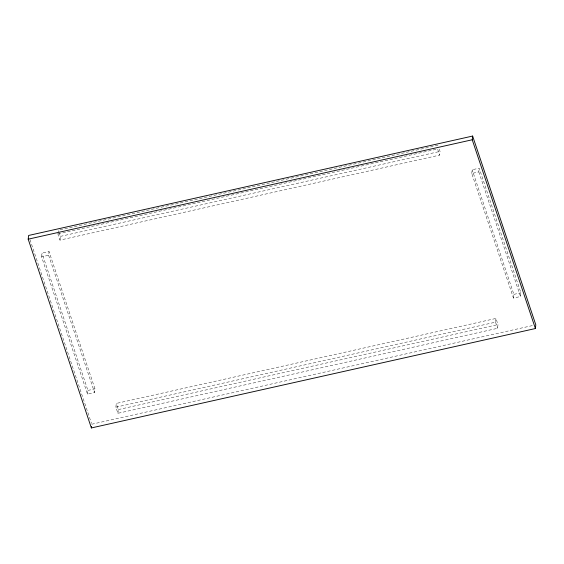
<?xml version="1.0" encoding="UTF-8"?>
<svg xmlns="http://www.w3.org/2000/svg" width="564" height="564" viewBox="0 0 564 564"><rect width="100%" height="100%" fill="white"/><g stroke="black" fill="none" stroke-linecap="round" stroke-linejoin="round"><path stroke-width="0.42" stroke-dasharray="2.82 2.11" d="M41.581 256.839L41.983 253.123L49.019 251.544L94.971 388.857L94.569 392.579L87.526 394.151L41.581 256.839L48.617 255.266L49.019 251.544M439.271 149.093L440.04 151.392L439.638 155.114L59.974 240.109L57.916 233.968L58.162 231.741M59.974 240.109L60.376 236.386L59.347 233.32M87.526 394.151L87.928 390.436L41.983 253.123M115.874 407.166L116.276 403.443L495.939 318.448L497.991 324.589L497.589 328.304L117.925 413.299L115.874 407.166L495.537 322.171L495.939 318.448M117.925 413.299L118.327 409.584L116.276 403.443M471.765 173.472L472.167 169.757L479.21 168.178L520.91 292.786L520.501 296.509L513.466 298.081L471.765 173.472L478.808 171.893L479.21 168.178M513.466 298.081L513.867 294.366L472.167 169.757M437.988 145.258L58.325 230.253L59.093 232.558M57.916 233.968L437.579 148.974L439.638 155.114M60.376 236.386L440.04 151.392M513.867 294.366L520.91 292.786M87.928 390.436L94.971 388.857M118.327 409.584L497.991 324.589M91.77 424.227L533.227 325.4M478.808 171.893L520.501 296.509M495.537 322.171L497.589 328.304M48.617 255.266L94.569 392.579M29.998 239.637L91.488 423.388"/><path stroke-width="0.85" d="M28.2 239.178L28.602 235.463L472.632 136.058L535.8 324.822L535.398 328.537L91.368 427.942L28.2 239.178L472.23 139.773L472.632 136.058M91.368 427.942L91.53 426.454M472.23 139.773L535.398 328.537"/></g></svg>
